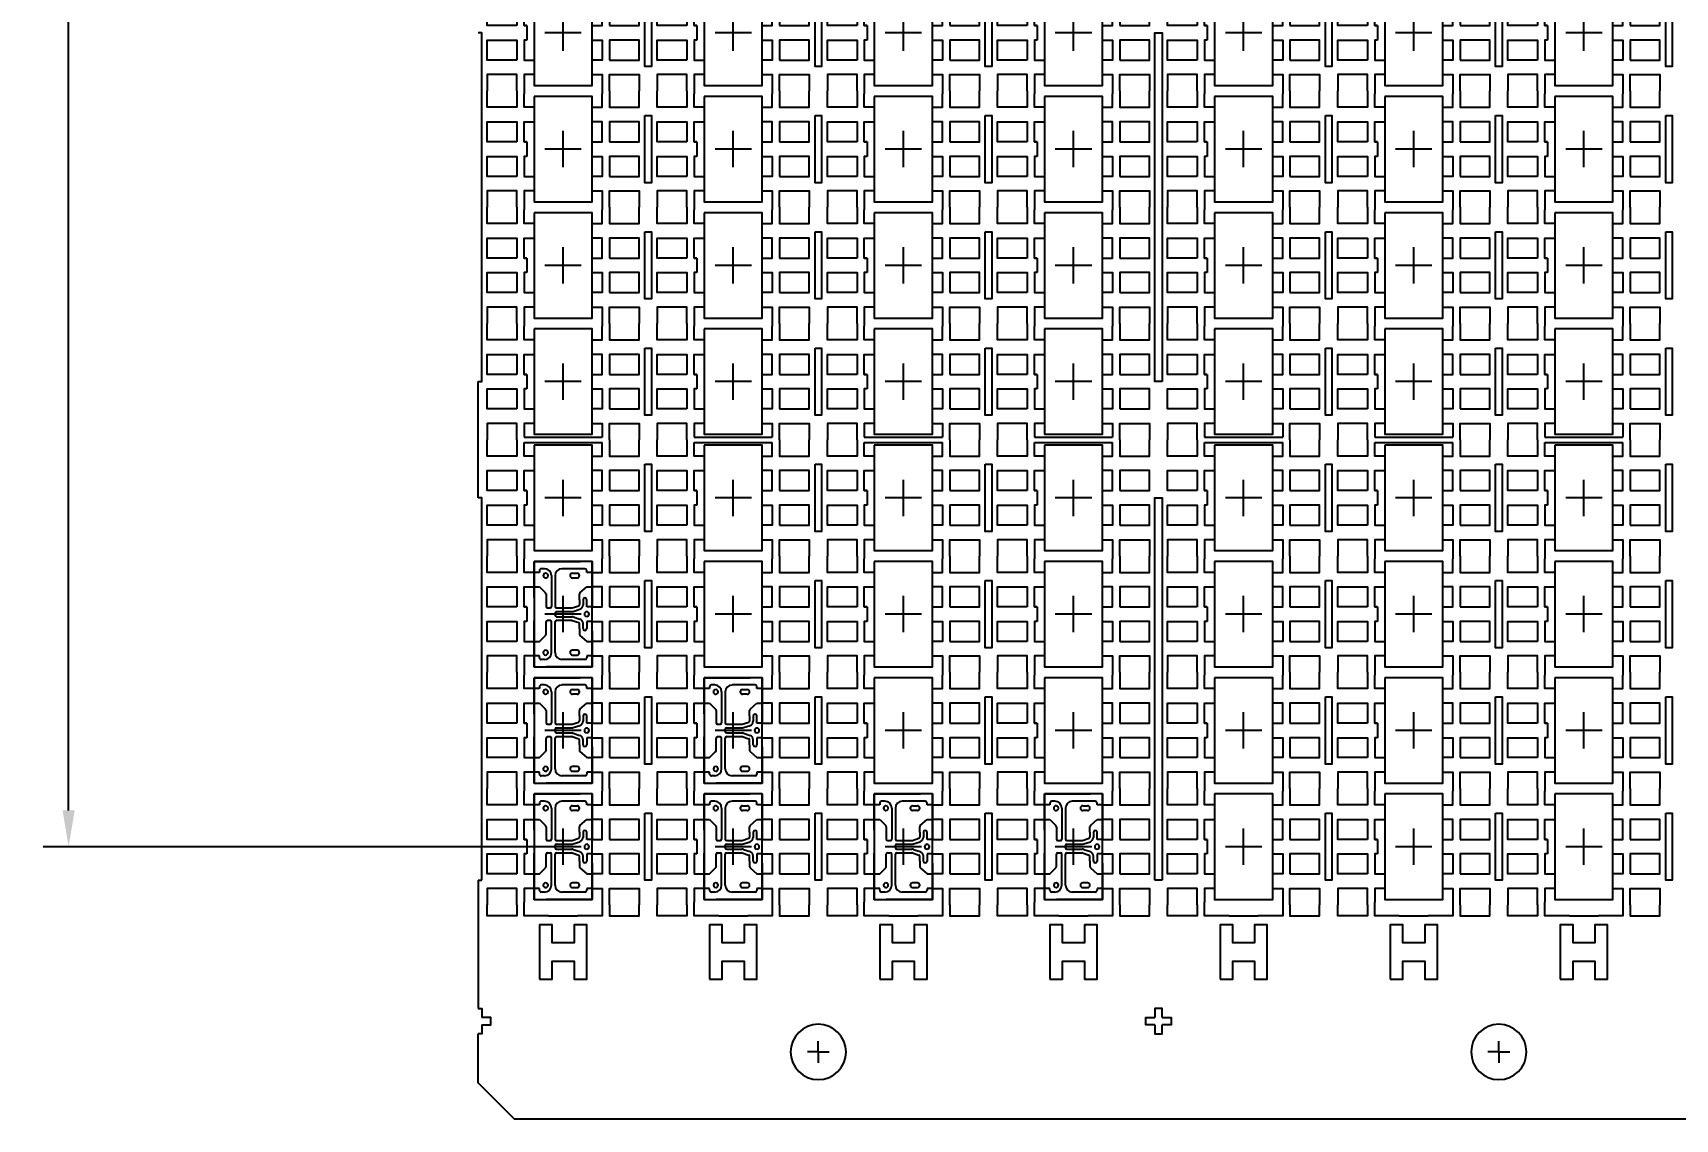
# Model space of a CAD drawing. Extents: x -578 to -250, y -99 to 32.
# Drawn here: x -574.22 to -529.04, y -83.13 to -53.23 of the extents above; entities that cross this region are included whole.
import ezdxf

# ---------------------------------------------------------------- set-up
doc = ezdxf.new("R2010")
doc.units = 0
doc.header["$LTSCALE"] = 5.080001
doc.header["$MEASUREMENT"] = 0
doc.linetypes.add('CENTER2', pattern=[1.125, 0.75, -0.125, 0.125, -0.125])
doc.linetypes.add('HIDDEN', pattern=[0.375, 0.25, -0.125])
doc.layers.get('0').update_dxf_attribs({"color": 20, "linetype": 'CONTINUOUS'})
doc.layers.get('Defpoints').update_dxf_attribs({"linetype": 'CONTINUOUS'})
for name, color, linetype in [('SH-01_CENTER', 2, 'CENTER2'), ('SH-01_DIM', 4, 'CONTINUOUS'), ('SH-01_NOTES', 3, 'CONTINUOUS'), ('SH-01_OBJECT', 7, 'CONTINUOUS'), ('SH-01_PKG', 5, 'HIDDEN')]:
    doc.layers.add(name, color=color, linetype=linetype)
doc.styles.get("Standard").update_dxf_attribs({"font": 'simplex.shx', "width": 0.82})
doc.dimstyles.new('STANDARD$0', dxfattribs={"dimtxt": 2, "dimasz": 0.5, "dimexe": 0.18, "dimexo": 0.0625, "dimgap": 0.5, "dimtad": 0, "dimtih": 1, "dimtoh": 1, "dimlfac": 16, "dimzin": 0, "dimdsep": 46, "dimtxsty": 'STANDARD', "dimcen": 0.1, "dimadec": 0, "dimazin": 0, "dimtfac": 1, "dimtofl": 0, "dimtmove": 0, "dimatfit": 3, "dimfxl": 1, "dimtolj": 1, "dimtzin": 0, "dimarcsym": 0})

# ---------------------------------------------------------------- blocks, each defined once
blk = doc.blocks.new('*D7')
at = {"layer": 'Defpoints', "color": 0, "transparency": 16777216}
for p in [(28.667, 171.348), (15.065, 91.348), (28.667, 91.348)]:
    blk.add_point(p, dxfattribs=at)
at = {"layer": 'SH-01_DIM', "color": 0, "linetype": 'ByBlock', "lineweight": -2, "transparency": 16777216}
for p, q in [((28.167, 171.348), (14.365, 171.348)), ((15.065, 170.348), (15.065, 135.128)), ((15.065, 92.348), (15.065, 128.037)), ((28.167, 91.348), (14.365, 91.348))]:
    blk.add_line(p, q, dxfattribs=at)
at = {"layer": 'SH-01_DIM', "color": 0, "transparency": 16777216}
for points in [[(14.898, 170.348), (15.232, 170.348), (15.065, 171.348)], [(14.898, 92.348), (15.232, 92.348), (15.065, 91.348)]]:
    blk.add_solid(points, dxfattribs=at)
at = {"layer": 'SH-01_DIM', "color": 0, "transparency": 16777216, "insert": (15.065, 131.582), "char_height": 1.5, "attachment_point": 5, "rotation": 90}
blk.add_mtext('\\A1;80.000', dxfattribs=at)
blk = doc.blocks.new('*U8')
at = {"layer": 'SH-01_CENTER', "linetype": 'Continuous'}
for p, q in [((0, -0.5), (0, 0.5)), ((-0.5, 0), (0.5, 0))]:
    blk.add_line(p, q, dxfattribs=at)
at = {"layer": 'SH-01_OBJECT', "linetype": 'Continuous'}
for p, q in [((1.075, 0.2), (1, 0.2)), ((1, 0.2), (1, -0.2))]:
    blk.add_line(p, q, dxfattribs=at)
at = {"layer": 'SH-01_OBJECT'}
for points in [[(-1.275, 1.6), (-1.275, 1.15), (-2.09, 1.15), (-2.09, 1.6)], [(-0.8, 1.15), (-1.075, 1.15), (-1.075, 1.525)], [(0.8, 1.15), (1.075, 1.15), (1.075, 1.525)], [(1.275, 1.6), (1.275, 1.15), (2.09, 1.15), (2.09, 1.6)], [(-0.8, 0.2), (-1.075, 0.2), (-1.075, 0.75), (-0.8, 0.75)], [(1, 0.2), (1.075, 0.2), (1.075, 0.75), (0.8, 0.75)], [(-0.8, -0.2), (-1.075, -0.2), (-1.075, -0.75), (-0.8, -0.75)], [(1, -0.2), (1.075, -0.2), (1.075, -0.75), (0.8, -0.75)], [(-1.275, -1.6), (-1.275, -1.15), (-2.09, -1.15), (-2.09, -1.6)], [(-0.8, -1.15), (-1.075, -1.15), (-1.075, -1.525)], [(0.8, -1.15), (1.075, -1.15), (1.075, -1.525)], [(1.275, -1.6), (1.275, -1.15), (2.09, -1.15), (2.09, -1.6)]]:
    blk.add_lwpolyline(points, dxfattribs=at)
at = {"layer": 'SH-01_OBJECT', "linetype": 'Continuous'}
for points in [[(-1.275, 0.2), (-2.09, 0.2), (-2.09, 0.75), (-1.275, 0.75)], [(1.275, 0.2), (2.09, 0.2), (2.09, 0.75), (1.275, 0.75)], [(-1.275, -0.75), (-2.09, -0.75), (-2.09, -0.2), (-1.275, -0.2)], [(1.275, -0.75), (2.09, -0.75), (2.09, -0.2), (1.275, -0.2)]]:
    blk.add_lwpolyline(points, close=True, dxfattribs=at)
at = {"layer": 'SH-01_PKG'}
blk.add_lwpolyline([(0.8, 1.45), (0.8, -1.45), (-0.8, -1.45), (-0.8, 1.45), (0.8, 1.45)], dxfattribs=at)
at = {"layer": 'SH-01_PKG', "linetype": 'ByBlock'}
blk.add_lwpolyline([(0.8, 1.45), (0.8, -1.45), (-0.8, -1.45), (-0.8, 1.45), (0.8, 1.45)], dxfattribs=at)
blk = doc.blocks.new('*U9')
at = {"layer": 'SH-01_OBJECT', "color": 0, "linetype": 'ByBlock', "lineweight": -2, "transparency": 16777216}
for p in [(266.76, 22.4), (271.44, 22.4), (276.12, 22.4), (280.8, 22.4), (285.48, 22.4), (290.16, 22.4), (294.84, 22.4), (266.76, 19.2), (271.44, 19.2), (276.12, 19.2), (280.8, 19.2), (285.48, 19.2), (290.16, 19.2), (294.84, 19.2), (266.76, 16), (271.44, 16), (276.12, 16), (280.8, 16), (285.48, 16), (290.16, 16), (294.84, 16), (266.76, 12.8), (271.44, 12.8), (276.12, 12.8), (280.8, 12.8), (285.48, 12.8), (290.16, 12.8), (294.84, 12.8), (266.76, 9.6), (271.44, 9.6), (276.12, 9.6), (280.8, 9.6), (285.48, 9.6), (290.16, 9.6), (294.84, 9.6), (266.76, 6.4), (271.44, 6.4), (276.12, 6.4), (280.8, 6.4), (285.48, 6.4), (290.16, 6.4), (294.84, 6.4), (266.76, 3.2), (271.44, 3.2), (276.12, 3.2), (280.8, 3.2), (285.48, 3.2), (290.16, 3.2), (294.84, 3.2), (266.76, 0), (271.44, 0), (276.12, 0), (280.8, 0), (285.48, 0), (290.16, 0), (294.84, 0)]:
    blk.add_blockref('*U8', p, dxfattribs=at)
blk = doc.blocks.new('*U10')
at = {"layer": 'SH-01_OBJECT', "linetype": 'Continuous'}
for points in [[(-0.1, -44.7), (-0.35, -44.7), (-0.35, -44.9), (-0.1, -44.9)], [(-0.1, -44.7), (-0.1, -44.45), (0.1, -44.45), (0.1, -44.7)], [(0.1, -44.9), (0.35, -44.9), (0.35, -44.7), (0.1, -44.7)], [(0.1, -44.9), (0.1, -45.15), (-0.1, -45.15), (-0.1, -44.9)]]:
    blk.add_lwpolyline(points, dxfattribs=at)
blk = doc.blocks.new('*U11')
at = {"layer": 'SH-01_OBJECT', "color": 0, "linetype": 'ByBlock', "lineweight": -2, "transparency": 16777216}
blk.add_blockref('*U10', (262.08, 0), dxfattribs=at)
blk = doc.blocks.new('*U25')
at = {"layer": 'SH-01_CENTER'}
for q in [(-1.1075, 45.65), (-0.8075, 45.95), (-0.8075, 45.35), (-0.5075, 45.65)]:
    blk.add_line((-0.8075, 45.65), q, dxfattribs=at)
at = {"layer": 'SH-01_OBJECT', "linetype": 'Continuous'}
blk.add_circle((-0.8075, 45.65), 0.762, dxfattribs=at)
blk = doc.blocks.new('*U26')
at = {"color": 0, "linetype": 'ByBlock', "lineweight": -2, "transparency": 16777216}
for p in [(0, 0), (18.72, 0)]:
    blk.add_blockref('*U25', p, dxfattribs=at)
blk = doc.blocks.new('*U33')
at = {"layer": 'SH-01_OBJECT', "linetype": 'Continuous'}
for points in [[(-4.77, 5.725), (-4.59, 5.725), (-4.59, 3.875), (-4.77, 3.875)], [(-0.09, 5.725), (0.09, 5.725), (0.09, 3.875), (-0.09, 3.875)], [(4.59, 5.725), (4.77, 5.725), (4.77, 3.875), (4.59, 3.875)], [(-4.77, 2.525), (-4.59, 2.525), (-4.59, 0.675), (-4.77, 0.675)], [(-0.09, 2.525), (0.09, 2.525), (0.09, 0.675), (-0.09, 0.675)], [(4.59, 2.525), (4.77, 2.525), (4.77, 0.675), (4.59, 0.675)], [(-4.77, -0.675), (-4.59, -0.675), (-4.59, -2.525), (-4.77, -2.525)], [(-0.09, -0.675), (0.09, -0.675), (0.09, -2.525), (-0.09, -2.525)], [(4.59, -0.675), (4.77, -0.675), (4.77, -2.525), (4.59, -2.525)], [(-4.77, -3.875), (-4.59, -3.875), (-4.59, -5.725), (-4.77, -5.725)], [(-0.09, -3.875), (0.09, -3.875), (0.09, -5.725), (-0.09, -5.725)], [(4.59, -3.875), (4.77, -3.875), (4.77, -5.725), (4.59, -5.725)], [(-4.77, -7.075), (-4.59, -7.075), (-4.59, -8.925), (-4.77, -8.925)], [(-0.09, -7.075), (0.09, -7.075), (0.09, -8.925), (-0.09, -8.925)], [(4.59, -7.075), (4.77, -7.075), (4.77, -8.925), (4.59, -8.925)], [(-4.77, -10.275), (-4.59, -10.275), (-4.59, -12.125), (-4.77, -12.125)], [(-0.09, -10.275), (0.09, -10.275), (0.09, -12.125), (-0.09, -12.125)], [(4.59, -10.275), (4.77, -10.275), (4.77, -12.125), (4.59, -12.125)], [(-4.77, -13.475), (-4.59, -13.475), (-4.59, -15.325), (-4.77, -15.325)], [(-0.09, -13.475), (0.09, -13.475), (0.09, -15.325), (-0.09, -15.325)], [(4.59, -13.475), (4.77, -13.475), (4.77, -15.325), (4.59, -15.325)], [(-4.77, -16.675), (-4.59, -16.675), (-4.59, -18.525), (-4.77, -18.525)], [(-0.09, -16.675), (0.09, -16.675), (0.09, -18.525), (-0.09, -18.525)], [(4.59, -16.675), (4.77, -16.675), (4.77, -18.525), (4.59, -18.525)]]:
    blk.add_lwpolyline(points, close=True, dxfattribs=at)
blk = doc.blocks.new('*U34')
at = {"layer": 'SH-01_OBJECT', "color": 0, "linetype": 'ByBlock', "lineweight": -2, "transparency": 16777216}
for p in [(0, 0), (18.72, 0)]:
    blk.add_blockref('*U33', p, dxfattribs=at)
blk = doc.blocks.new('*U37')
at = {"layer": 'SH-01_OBJECT', "linetype": 'Continuous'}
for p, q in [((-1.075, 0.075), (1.075, 0.075)), ((-1.075, -0.075), (1.075, -0.075))]:
    blk.add_line(p, q, dxfattribs=at)
blk = doc.blocks.new('*U38')
at = {"layer": 'SH-01_OBJECT', "color": 0, "linetype": 'ByBlock', "lineweight": -2, "transparency": 16777216}
for p in [(0, 0), (4.68, 0), (9.36, 0), (14.04, 0), (18.72, 0), (23.4, 0), (28.08, 0)]:
    blk.add_blockref('*U37', p, dxfattribs=at)
blk = doc.blocks.new('*U35')
at = {"layer": 'SH-01_OBJECT', "linetype": 'Continuous'}
for p, q in [((-1.075, 3.275), (-1.075, 3.125)), ((1.075, 3.275), (1.075, 3.125)), ((-1.075, 0.075), (-1.075, -0.075)), ((1.075, 0.075), (1.075, -0.075)), ((-1.075, -3.125), (-1.075, -3.275)), ((1.075, -3.125), (1.075, -3.275)), ((-1.075, -9.525), (-1.075, -9.675)), ((1.075, -9.525), (1.075, -9.675)), ((-1.075, -12.725), (-1.075, -12.875)), ((1.075, -12.725), (1.075, -12.875)), ((-1.075, -15.925), (-1.075, -16.075)), ((1.075, -15.925), (1.075, -16.075))]:
    blk.add_line(p, q, dxfattribs=at)
blk = doc.blocks.new('*U36')
at = {"layer": 'SH-01_OBJECT', "color": 0, "linetype": 'ByBlock', "lineweight": -2, "transparency": 16777216}
for p in [(0, 0), (4.68, 0), (9.36, 0), (14.04, 0), (18.72, 0), (23.4, 0), (28.08, 0)]:
    blk.add_blockref('*U35', p, dxfattribs=at)
blk = doc.blocks.new('*U55')
at = {"layer": 'SH-01_OBJECT'}
blk.add_lwpolyline([(0.1, -27.2), (-0.1, -27.2), (-0.1, -17.6), (0.1, -17.6)], close=True, dxfattribs=at)
for points in [[(-0.1, -40.925), (-0.1, -30.4), (0.1, -30.4), (0.1, -40.925)], [(0.1, -40.925), (-0.1, -40.925)]]:
    blk.add_lwpolyline(points, dxfattribs=at)
blk = doc.blocks.new('*U56')
at = {"color": 0, "linetype": 'ByBlock', "lineweight": -2, "transparency": 16777216}
blk.add_blockref('*U55', (0, 0), dxfattribs=at)
blk = doc.blocks.new('*U59')
at = {"layer": 'SH-01_OBJECT', "linetype": 'Continuous'}
blk.add_line((-0.4, 0), (0.4, 0), dxfattribs=at)
blk = doc.blocks.new('*U60')
at = {"layer": 'SH-01_NOTES', "color": 0, "linetype": 'ByBlock', "lineweight": -2, "transparency": 16777216}
for p in [(0, 0), (4.68, 0), (9.36, 0), (14.04, 0), (18.72, 0), (23.4, 0), (28.08, 0)]:
    blk.add_blockref('*U59', p, dxfattribs=at)
blk = doc.blocks.new('*U61')
at = {"layer": 'SH-01_OBJECT'}
blk.add_lwpolyline([(-0.65, -0.75), (-0.3, -0.75), (-0.3, -0.25), (0.3, -0.25), (0.3, -0.75), (0.65, -0.75), (0.65, 0.75), (0.3, 0.75), (0.3, 0.25), (-0.3, 0.25), (-0.3, 0.75), (-0.65, 0.75)], close=True, dxfattribs=at)
blk = doc.blocks.new('*U62')
at = {"color": 0, "linetype": 'ByBlock', "lineweight": -2, "transparency": 16777216}
for p in [(0, 0), (4.68, 0), (9.36, 0), (14.04, 0), (18.72, 0), (23.4, 0), (28.08, 0)]:
    blk.add_blockref('*U61', p, dxfattribs=at)

msp = doc.modelspace()

# ---------------------------------------------------------------- linework, layer by layer
at = {"layer": 'SH-01_OBJECT'}
for p, q in [((-560.2813, -68.0832), (-560.4313, -68.0832)), ((-560.2813, -68.0332), (-560.2813, -68.0832)), ((-560.1412, -67.9832), (-560.2313, -67.9832)), ((-559.9513, -68.173), (-559.9513, -69.0232)), ((-559.8513, -68.1733), (-559.8513, -69.0232)), ((-559.0313, -67.9832), (-559.6646, -67.9832)), ((-559.3757, -68.1083), (-559.2457, -68.1084)), ((-558.9813, -68.0832), (-558.9813, -68.0332)), ((-558.8313, -68.0832), (-558.9813, -68.0832)), ((-560.4313, -68.4832), (-560.2813, -68.4832)), ((-560.2813, -68.4832), (-560.116, -68.6485)), ((-559.2458, -68.2384), (-559.3758, -68.2383)), ((-559.1667, -68.6485), (-558.9813, -68.4832)), ((-558.9813, -68.4832), (-558.8313, -68.4832)), ((-560.1013, -68.6839), (-560.1013, -69.0232)), ((-560.0613, -69.0632), (-559.9913, -69.0632)), ((-559.8113, -69.0632), (-559.3941, -69.0632)), ((-559.3816, -69.0612), (-559.202, -69.0024)), ((-559.3505, -69.1563), (-559.1677, -69.0964)), ((-559.1813, -68.8364), (-559.1813, -68.9739)), ((-559.0813, -68.8364), (-559.0813, -68.9827)), ((-558.9813, -69.0332), (-558.9813, -68.8364)), ((-558.8313, -69.0332), (-558.9813, -69.0332)), ((-560.1013, -69.7825), (-560.1013, -69.4431)), ((-560.0613, -69.4031), (-559.9913, -69.4031)), ((-559.9513, -70.2933), (-559.9513, -69.4431)), ((-559.8513, -69.2631), (-559.8513, -69.2031)), ((-559.8513, -69.2032), (-559.8513, -69.2632)), ((-559.8513, -70.2931), (-559.8513, -69.4431)), ((-559.8113, -69.1632), (-559.3941, -69.1632)), ((-559.8113, -69.3031), (-559.3941, -69.3031)), ((-559.8113, -69.4031), (-559.3941, -69.4031)), ((-559.3816, -69.4051), (-559.202, -69.464)), ((-559.3505, -69.3101), (-559.1677, -69.37)), ((-559.1813, -69.6299), (-559.1813, -69.4925)), ((-559.0813, -69.6299), (-559.0813, -69.4837)), ((-558.8313, -69.4332), (-558.9813, -69.4332)), ((-558.9813, -69.4332), (-558.9813, -69.6299)), ((-560.4313, -69.9832), (-560.2813, -69.9832)), ((-560.2813, -69.9832), (-560.116, -69.8178)), ((-559.1667, -69.8178), (-558.9813, -69.9832)), ((-558.9813, -69.9832), (-558.8313, -69.9832)), ((-560.2813, -70.3832), (-560.4313, -70.3832)), ((-560.2813, -70.4332), (-560.2813, -70.3832)), ((-559.2458, -70.2279), (-559.3758, -70.228)), ((-559.3757, -70.358), (-559.2457, -70.3579)), ((-558.8313, -70.3832), (-558.9813, -70.3832)), ((-558.9813, -70.3832), (-558.9813, -70.4331)), ((-560.1412, -70.4831), (-560.2313, -70.4832)), ((-559.0313, -70.4831), (-559.6646, -70.4831)), ((-560.2813, -71.2832), (-560.4313, -71.2832)), ((-560.2813, -71.2332), (-560.2813, -71.2832)), ((-560.1412, -71.1832), (-560.2313, -71.1832)), ((-559.9513, -71.373), (-559.9513, -72.2232)), ((-559.8513, -71.3733), (-559.8513, -72.2232)), ((-559.0313, -71.1832), (-559.6646, -71.1832)), ((-559.3757, -71.3083), (-559.2457, -71.3084)), ((-558.9813, -71.2832), (-558.9813, -71.2332)), ((-558.8313, -71.2832), (-558.9813, -71.2832)), ((-555.6013, -71.2832), (-555.7513, -71.2832)), ((-555.6013, -71.2332), (-555.6013, -71.2832)), ((-555.4612, -71.1832), (-555.5513, -71.1832)), ((-555.2713, -71.373), (-555.2713, -72.2232)), ((-555.1713, -71.3733), (-555.1713, -72.2232)), ((-554.3513, -71.1832), (-554.9846, -71.1832)), ((-554.6957, -71.3083), (-554.5657, -71.3084)), ((-554.3013, -71.2832), (-554.3013, -71.2332)), ((-554.1513, -71.2832), (-554.3013, -71.2832)), ((-560.4313, -71.6832), (-560.2813, -71.6832)), ((-560.2813, -71.6832), (-560.116, -71.8485)), ((-559.2458, -71.4384), (-559.3758, -71.4383)), ((-559.1667, -71.8485), (-558.9813, -71.6832)), ((-558.9813, -71.6832), (-558.8313, -71.6832)), ((-555.7513, -71.6832), (-555.6013, -71.6832)), ((-555.6013, -71.6832), (-555.436, -71.8485)), ((-554.5658, -71.4384), (-554.6958, -71.4383)), ((-554.4867, -71.8485), (-554.3013, -71.6832)), ((-554.3013, -71.6832), (-554.1513, -71.6832)), ((-560.1013, -71.8839), (-560.1013, -72.2232)), ((-560.0613, -72.2632), (-559.9913, -72.2632)), ((-559.8113, -72.2632), (-559.3941, -72.2632)), ((-559.3816, -72.2612), (-559.202, -72.2024)), ((-559.1813, -72.0364), (-559.1813, -72.1739)), ((-559.0813, -72.0364), (-559.0813, -72.1827)), ((-558.9813, -72.2332), (-558.9813, -72.0364)), ((-558.8313, -72.2332), (-558.9813, -72.2332)), ((-555.4213, -71.8839), (-555.4213, -72.2232)), ((-555.3813, -72.2632), (-555.3113, -72.2632)), ((-555.1313, -72.2632), (-554.7141, -72.2632)), ((-554.7016, -72.2612), (-554.522, -72.2024)), ((-554.5013, -72.0364), (-554.5013, -72.1739)), ((-554.4013, -72.0364), (-554.4013, -72.1827)), ((-554.3013, -72.2332), (-554.3013, -72.0364)), ((-554.1513, -72.2332), (-554.3013, -72.2332)), ((-560.1013, -72.9825), (-560.1013, -72.6431)), ((-560.0613, -72.6031), (-559.9913, -72.6031)), ((-559.9513, -73.4933), (-559.9513, -72.6431)), ((-559.8513, -72.4631), (-559.8513, -72.4031)), ((-559.8513, -72.4032), (-559.8513, -72.4632)), ((-559.8513, -73.4931), (-559.8513, -72.6431)), ((-559.8113, -72.3632), (-559.3941, -72.3632)), ((-559.8113, -72.5031), (-559.3941, -72.5031)), ((-559.8113, -72.6031), (-559.3941, -72.6031)), ((-559.3816, -72.6051), (-559.202, -72.664)), ((-559.3505, -72.3563), (-559.1677, -72.2964)), ((-559.3505, -72.5101), (-559.1677, -72.57)), ((-559.1813, -72.8299), (-559.1813, -72.6925)), ((-559.0813, -72.8299), (-559.0813, -72.6837)), ((-558.8313, -72.6332), (-558.9813, -72.6332)), ((-558.9813, -72.6332), (-558.9813, -72.8299)), ((-555.4213, -72.9825), (-555.4213, -72.6431)), ((-555.3813, -72.6031), (-555.3113, -72.6031)), ((-555.2713, -73.4933), (-555.2713, -72.6431)), ((-555.1713, -72.4631), (-555.1713, -72.4031)), ((-555.1713, -72.4032), (-555.1713, -72.4632)), ((-555.1713, -73.4931), (-555.1713, -72.6431)), ((-555.1313, -72.3632), (-554.7141, -72.3632)), ((-555.1313, -72.5031), (-554.7141, -72.5031)), ((-555.1313, -72.6031), (-554.7141, -72.6031)), ((-554.7016, -72.6051), (-554.522, -72.664)), ((-554.6705, -72.3563), (-554.4877, -72.2964)), ((-554.6705, -72.5101), (-554.4877, -72.57)), ((-554.5013, -72.8299), (-554.5013, -72.6925)), ((-554.4013, -72.8299), (-554.4013, -72.6837)), ((-554.1513, -72.6332), (-554.3013, -72.6332)), ((-554.3013, -72.6332), (-554.3013, -72.8299)), ((-560.4313, -73.1832), (-560.2813, -73.1832)), ((-560.2813, -73.1832), (-560.116, -73.0178)), ((-559.1667, -73.0178), (-558.9813, -73.1832)), ((-558.9813, -73.1832), (-558.8313, -73.1832)), ((-555.7513, -73.1832), (-555.6013, -73.1832)), ((-555.6013, -73.1832), (-555.436, -73.0178)), ((-554.4867, -73.0178), (-554.3013, -73.1832)), ((-554.3013, -73.1832), (-554.1513, -73.1832)), ((-560.2813, -73.5832), (-560.4313, -73.5832)), ((-560.2813, -73.6332), (-560.2813, -73.5832)), ((-559.2458, -73.4279), (-559.3758, -73.428)), ((-559.3757, -73.558), (-559.2457, -73.5579)), ((-558.8313, -73.5832), (-558.9813, -73.5832)), ((-558.9813, -73.5832), (-558.9813, -73.6331)), ((-555.6013, -73.5832), (-555.7513, -73.5832)), ((-555.6013, -73.6332), (-555.6013, -73.5832)), ((-554.5658, -73.4279), (-554.6958, -73.428)), ((-554.6957, -73.558), (-554.5657, -73.5579)), ((-554.1513, -73.5832), (-554.3013, -73.5832)), ((-554.3013, -73.5832), (-554.3013, -73.6331)), ((-560.1412, -73.6831), (-560.2313, -73.6832)), ((-559.0313, -73.6831), (-559.6646, -73.6831)), ((-555.4612, -73.6831), (-555.5513, -73.6832)), ((-554.3513, -73.6831), (-554.9846, -73.6831)), ((-560.2813, -74.4832), (-560.4313, -74.4832)), ((-560.2813, -74.4332), (-560.2813, -74.4832)), ((-560.1412, -74.3832), (-560.2313, -74.3832)), ((-559.0313, -74.3832), (-559.6646, -74.3832)), ((-559.3757, -74.5083), (-559.2457, -74.5084)), ((-558.9813, -74.4832), (-558.9813, -74.4332)), ((-558.8313, -74.4832), (-558.9813, -74.4832)), ((-555.6013, -74.4832), (-555.7513, -74.4832)), ((-555.6013, -74.4332), (-555.6013, -74.4832)), ((-555.4612, -74.3832), (-555.5513, -74.3832)), ((-554.3513, -74.3832), (-554.9846, -74.3832)), ((-554.6957, -74.5083), (-554.5657, -74.5084)), ((-554.3013, -74.4832), (-554.3013, -74.4332)), ((-554.1513, -74.4832), (-554.3013, -74.4832)), ((-550.9213, -74.4832), (-551.0713, -74.4832)), ((-550.9213, -74.4332), (-550.9213, -74.4832)), ((-550.7812, -74.3832), (-550.8713, -74.3832)), ((-549.6713, -74.3832), (-550.3046, -74.3832)), ((-550.0157, -74.5083), (-549.8857, -74.5084)), ((-549.6213, -74.4832), (-549.6213, -74.4332)), ((-549.4713, -74.4832), (-549.6213, -74.4832)), ((-546.2413, -74.4832), (-546.3913, -74.4832)), ((-546.2413, -74.4332), (-546.2413, -74.4832)), ((-546.1012, -74.3832), (-546.1913, -74.3832)), ((-544.9913, -74.3832), (-545.6246, -74.3832)), ((-545.3357, -74.5083), (-545.2057, -74.5084)), ((-544.9413, -74.4832), (-544.9413, -74.4332)), ((-544.7913, -74.4832), (-544.9413, -74.4832)), ((-560.4313, -74.8832), (-560.2813, -74.8832)), ((-560.2813, -74.8832), (-560.116, -75.0485)), ((-559.9513, -74.573), (-559.9513, -75.4232)), ((-559.8513, -74.5733), (-559.8513, -75.4232)), ((-559.2458, -74.6384), (-559.3758, -74.6383)), ((-559.1667, -75.0485), (-558.9813, -74.8832)), ((-558.9813, -74.8832), (-558.8313, -74.8832)), ((-555.7513, -74.8832), (-555.6013, -74.8832)), ((-555.6013, -74.8832), (-555.436, -75.0485)), ((-555.2713, -74.573), (-555.2713, -75.4232)), ((-555.1713, -74.5733), (-555.1713, -75.4232)), ((-554.5658, -74.6384), (-554.6958, -74.6383)), ((-554.4867, -75.0485), (-554.3013, -74.8832)), ((-554.3013, -74.8832), (-554.1513, -74.8832)), ((-551.0713, -74.8832), (-550.9213, -74.8832)), ((-550.9213, -74.8832), (-550.756, -75.0485)), ((-550.5913, -74.573), (-550.5913, -75.4232)), ((-550.4913, -74.5733), (-550.4913, -75.4232)), ((-549.8858, -74.6384), (-550.0158, -74.6383)), ((-549.8067, -75.0485), (-549.6213, -74.8832)), ((-549.6213, -74.8832), (-549.4713, -74.8832)), ((-546.3913, -74.8832), (-546.2413, -74.8832)), ((-546.2413, -74.8832), (-546.076, -75.0485)), ((-545.9113, -74.573), (-545.9113, -75.4232)), ((-545.8113, -74.5733), (-545.8113, -75.4232)), ((-545.2058, -74.6384), (-545.3358, -74.6383)), ((-545.1267, -75.0485), (-544.9413, -74.8832)), ((-544.9413, -74.8832), (-544.7913, -74.8832)), ((-560.1013, -75.0839), (-560.1013, -75.4232)), ((-559.3816, -75.4612), (-559.202, -75.4024)), ((-559.1813, -75.2364), (-559.1813, -75.3739)), ((-559.0813, -75.2364), (-559.0813, -75.3827)), ((-558.9813, -75.4332), (-558.9813, -75.2364)), ((-558.8313, -75.4332), (-558.9813, -75.4332)), ((-555.4213, -75.0839), (-555.4213, -75.4232)), ((-554.7016, -75.4612), (-554.522, -75.4024)), ((-554.5013, -75.2364), (-554.5013, -75.3739)), ((-554.4013, -75.2364), (-554.4013, -75.3827)), ((-554.3013, -75.4332), (-554.3013, -75.2364)), ((-554.1513, -75.4332), (-554.3013, -75.4332)), ((-550.7413, -75.0839), (-550.7413, -75.4232)), ((-550.0216, -75.4612), (-549.842, -75.4024)), ((-549.8213, -75.2364), (-549.8213, -75.3739)), ((-549.7213, -75.2364), (-549.7213, -75.3827)), ((-549.6213, -75.4332), (-549.6213, -75.2364)), ((-549.4713, -75.4332), (-549.6213, -75.4332)), ((-546.0613, -75.0839), (-546.0613, -75.4232)), ((-545.3416, -75.4612), (-545.162, -75.4024)), ((-545.1413, -75.2364), (-545.1413, -75.3739)), ((-545.0413, -75.2364), (-545.0413, -75.3827)), ((-544.9413, -75.4332), (-544.9413, -75.2364)), ((-544.7913, -75.4332), (-544.9413, -75.4332)), ((-560.1013, -76.1825), (-560.1013, -75.8431)), ((-560.0613, -75.4632), (-559.9913, -75.4632)), ((-560.0613, -75.8031), (-559.9913, -75.8031)), ((-559.9513, -76.6933), (-559.9513, -75.8431)), ((-559.8513, -75.6631), (-559.8513, -75.6031)), ((-559.8513, -75.6032), (-559.8513, -75.6632)), ((-559.8513, -76.6931), (-559.8513, -75.8431)), ((-559.8113, -75.4632), (-559.3941, -75.4632)), ((-559.8113, -75.5632), (-559.3941, -75.5632)), ((-559.8113, -75.7031), (-559.3941, -75.7031)), ((-559.8113, -75.8031), (-559.3941, -75.8031)), ((-559.3816, -75.8051), (-559.202, -75.864)), ((-559.3505, -75.5563), (-559.1677, -75.4964)), ((-559.3505, -75.7101), (-559.1677, -75.77)), ((-559.1813, -76.0299), (-559.1813, -75.8925)), ((-559.0813, -76.0299), (-559.0813, -75.8837)), ((-558.8313, -75.8332), (-558.9813, -75.8332)), ((-558.9813, -75.8332), (-558.9813, -76.0299)), ((-555.4213, -76.1825), (-555.4213, -75.8431)), ((-555.3813, -75.4632), (-555.3113, -75.4632)), ((-555.3813, -75.8031), (-555.3113, -75.8031)), ((-555.2713, -76.6933), (-555.2713, -75.8431)), ((-555.1713, -75.6631), (-555.1713, -75.6031)), ((-555.1713, -75.6032), (-555.1713, -75.6632)), ((-555.1713, -76.6931), (-555.1713, -75.8431)), ((-555.1313, -75.4632), (-554.7141, -75.4632)), ((-555.1313, -75.5632), (-554.7141, -75.5632)), ((-555.1313, -75.7031), (-554.7141, -75.7031)), ((-555.1313, -75.8031), (-554.7141, -75.8031)), ((-554.7016, -75.8051), (-554.522, -75.864)), ((-554.6705, -75.5563), (-554.4877, -75.4964)), ((-554.6705, -75.7101), (-554.4877, -75.77)), ((-554.5013, -76.0299), (-554.5013, -75.8925)), ((-554.4013, -76.0299), (-554.4013, -75.8837)), ((-554.1513, -75.8332), (-554.3013, -75.8332)), ((-554.3013, -75.8332), (-554.3013, -76.0299)), ((-550.7413, -76.1825), (-550.7413, -75.8431)), ((-550.7013, -75.4632), (-550.6313, -75.4632)), ((-550.7013, -75.8031), (-550.6313, -75.8031)), ((-550.5913, -76.6933), (-550.5913, -75.8431)), ((-550.4913, -75.6631), (-550.4913, -75.6031)), ((-550.4913, -75.6032), (-550.4913, -75.6632)), ((-550.4913, -76.6931), (-550.4913, -75.8431)), ((-550.4513, -75.4632), (-550.0341, -75.4632)), ((-550.4513, -75.5632), (-550.0341, -75.5632)), ((-550.4513, -75.7031), (-550.0341, -75.7031)), ((-550.4513, -75.8031), (-550.0341, -75.8031)), ((-550.0216, -75.8051), (-549.842, -75.864)), ((-549.9905, -75.5563), (-549.8077, -75.4964)), ((-549.9905, -75.7101), (-549.8077, -75.77)), ((-549.8213, -76.0299), (-549.8213, -75.8925)), ((-549.7213, -76.0299), (-549.7213, -75.8837)), ((-549.4713, -75.8332), (-549.6213, -75.8332)), ((-549.6213, -75.8332), (-549.6213, -76.0299)), ((-546.0613, -76.1825), (-546.0613, -75.8431)), ((-546.0213, -75.4632), (-545.9513, -75.4632)), ((-546.0213, -75.8031), (-545.9513, -75.8031)), ((-545.9113, -76.6933), (-545.9113, -75.8431)), ((-545.8113, -75.6631), (-545.8113, -75.6031)), ((-545.8113, -75.6032), (-545.8113, -75.6632)), ((-545.8113, -76.6931), (-545.8113, -75.8431)), ((-545.7713, -75.4632), (-545.3541, -75.4632)), ((-545.7713, -75.5632), (-545.3541, -75.5632)), ((-545.7713, -75.7031), (-545.3541, -75.7031)), ((-545.7713, -75.8031), (-545.3541, -75.8031)), ((-545.3416, -75.8051), (-545.162, -75.864)), ((-545.3105, -75.5563), (-545.1277, -75.4964)), ((-545.3105, -75.7101), (-545.1277, -75.77)), ((-545.1413, -76.0299), (-545.1413, -75.8925)), ((-545.0413, -76.0299), (-545.0413, -75.8837)), ((-544.7913, -75.8332), (-544.9413, -75.8332)), ((-544.9413, -75.8332), (-544.9413, -76.0299)), ((-560.2813, -76.3832), (-560.116, -76.2178)), ((-559.1667, -76.2178), (-558.9813, -76.3832)), ((-555.6013, -76.3832), (-555.436, -76.2178)), ((-554.4867, -76.2178), (-554.3013, -76.3832)), ((-550.9213, -76.3832), (-550.756, -76.2178)), ((-549.8067, -76.2178), (-549.6213, -76.3832)), ((-546.2413, -76.3832), (-546.076, -76.2178)), ((-545.1267, -76.2178), (-544.9413, -76.3832)), ((-560.4313, -76.3832), (-560.2813, -76.3832)), ((-560.2813, -76.7832), (-560.4313, -76.7832)), ((-560.2813, -76.8332), (-560.2813, -76.7832)), ((-559.2458, -76.6279), (-559.3758, -76.628)), ((-559.3757, -76.758), (-559.2457, -76.7579)), ((-558.9813, -76.3832), (-558.8313, -76.3832)), ((-558.8313, -76.7832), (-558.9813, -76.7832)), ((-558.9813, -76.7832), (-558.9813, -76.8331)), ((-555.7513, -76.3832), (-555.6013, -76.3832)), ((-555.6013, -76.7832), (-555.7513, -76.7832)), ((-555.6013, -76.8332), (-555.6013, -76.7832)), ((-554.5658, -76.6279), (-554.6958, -76.628)), ((-554.6957, -76.758), (-554.5657, -76.7579)), ((-554.3013, -76.3832), (-554.1513, -76.3832)), ((-554.1513, -76.7832), (-554.3013, -76.7832)), ((-554.3013, -76.7832), (-554.3013, -76.8331)), ((-551.0713, -76.3832), (-550.9213, -76.3832)), ((-550.9213, -76.7832), (-551.0713, -76.7832)), ((-550.9213, -76.8332), (-550.9213, -76.7832)), ((-549.8858, -76.6279), (-550.0158, -76.628)), ((-550.0157, -76.758), (-549.8857, -76.7579)), ((-549.6213, -76.3832), (-549.4713, -76.3832)), ((-549.4713, -76.7832), (-549.6213, -76.7832)), ((-549.6213, -76.7832), (-549.6213, -76.8331)), ((-546.3913, -76.3832), (-546.2413, -76.3832)), ((-546.2413, -76.7832), (-546.3913, -76.7832)), ((-546.2413, -76.8332), (-546.2413, -76.7832)), ((-545.2058, -76.6279), (-545.3358, -76.628)), ((-545.3357, -76.758), (-545.2057, -76.7579)), ((-544.9413, -76.3832), (-544.7913, -76.3832)), ((-544.7913, -76.7832), (-544.9413, -76.7832)), ((-544.9413, -76.7832), (-544.9413, -76.8331)), ((-560.1412, -76.8831), (-560.2313, -76.8832)), ((-559.0313, -76.8831), (-559.6646, -76.8831)), ((-555.4612, -76.8831), (-555.5513, -76.8832)), ((-554.3513, -76.8831), (-554.9846, -76.8831)), ((-550.7812, -76.8831), (-550.8713, -76.8832)), ((-549.6713, -76.8831), (-550.3046, -76.8831)), ((-546.1012, -76.8831), (-546.1913, -76.8832)), ((-544.9913, -76.8831), (-545.6246, -76.8831))]:
    msp.add_line(p, q, dxfattribs=at)
at = {"layer": 'SH-01_OBJECT', "linetype": 'Continuous'}
for p, q in [((-559.1813, -68.8364), (-559.1813, -68.6839)), ((-559.1813, -69.6299), (-559.1813, -69.7825)), ((-559.1813, -72.0364), (-559.1813, -71.8839)), ((-554.5013, -72.0364), (-554.5013, -71.8839)), ((-559.1813, -72.8299), (-559.1813, -72.9825)), ((-554.5013, -72.8299), (-554.5013, -72.9825)), ((-559.1813, -75.2364), (-559.1813, -75.0839)), ((-554.5013, -75.2364), (-554.5013, -75.0839)), ((-549.8213, -75.2364), (-549.8213, -75.0839)), ((-545.1413, -75.2364), (-545.1413, -75.0839)), ((-559.1813, -76.0299), (-559.1813, -76.1825)), ((-554.5013, -76.0299), (-554.5013, -76.1825)), ((-549.8213, -76.0299), (-549.8213, -76.1825)), ((-545.1413, -76.0299), (-545.1413, -76.1825))]:
    msp.add_line(p, q, dxfattribs=at)
at = {"layer": 'SH-01_OBJECT'}
for points in [[(-561.9713, -62.8332), (-561.8713, -62.8332), (-561.8713, -53.2332), (-561.9713, -53.2332)], [(-561.9713, -66.0332), (-561.9713, -62.8332)], [(-561.8713, -76.5582), (-561.8713, -66.0332), (-561.9713, -66.0332)], [(-561.9713, -76.5582), (-561.9713, -80.0832)], [(-561.9713, -76.5582), (-561.8713, -76.5582)], [(-560.9063, -77.2332), (-560.9063, -77.5332), (-561.7213, -77.5332), (-561.7213, -77.2332)], [(-560.0313, -77.5332), (-560.7063, -77.5332), (-560.7063, -77.1582)], [(-558.5563, -77.1582), (-558.5563, -77.5332), (-559.2313, -77.5332)], [(-558.3563, -77.2332), (-558.3563, -77.5332), (-557.5413, -77.5332), (-557.5413, -77.2332)], [(-556.2263, -77.2332), (-556.2263, -77.5332), (-557.0413, -77.5332), (-557.0413, -77.2332)], [(-555.3513, -77.5332), (-556.0263, -77.5332), (-556.0263, -77.1582)], [(-553.8763, -77.1582), (-553.8763, -77.5332), (-554.5513, -77.5332)], [(-553.6763, -77.2332), (-553.6763, -77.5332), (-552.8613, -77.5332), (-552.8613, -77.2332)], [(-551.5463, -77.2332), (-551.5463, -77.5332), (-552.3613, -77.5332), (-552.3613, -77.2332)], [(-550.6713, -77.5332), (-551.3463, -77.5332), (-551.3463, -77.1582)], [(-549.1963, -77.1582), (-549.1963, -77.5332), (-549.8713, -77.5332)], [(-548.9963, -77.2332), (-548.9963, -77.5332), (-548.1813, -77.5332), (-548.1813, -77.2332)], [(-546.8663, -77.2332), (-546.8663, -77.5332), (-547.6813, -77.5332), (-547.6813, -77.2332)], [(-545.9913, -77.5332), (-546.6663, -77.5332), (-546.6663, -77.1582)], [(-544.5163, -77.1582), (-544.5163, -77.5332), (-545.1913, -77.5332)], [(-544.3163, -77.2332), (-544.3163, -77.5332), (-543.5013, -77.5332), (-543.5013, -77.2332)], [(-542.1863, -77.2332), (-542.1863, -77.5332), (-543.0013, -77.5332), (-543.0013, -77.2332)], [(-541.3113, -77.5332), (-541.9863, -77.5332), (-541.9863, -77.1582)], [(-539.8363, -77.1582), (-539.8363, -77.5332), (-540.5113, -77.5332)], [(-539.6363, -77.2332), (-539.6363, -77.5332), (-538.8213, -77.5332), (-538.8213, -77.2332)], [(-537.5063, -77.2332), (-537.5063, -77.5332), (-538.3213, -77.5332), (-538.3213, -77.2332)], [(-536.6313, -77.5332), (-537.3063, -77.5332), (-537.3063, -77.1582)], [(-535.1563, -77.1582), (-535.1563, -77.5332), (-535.8313, -77.5332)], [(-534.9563, -77.2332), (-534.9563, -77.5332), (-534.1413, -77.5332), (-534.1413, -77.2332)], [(-532.8263, -77.2332), (-532.8263, -77.5332), (-533.6413, -77.5332), (-533.6413, -77.2332)], [(-531.9513, -77.5332), (-532.6263, -77.5332), (-532.6263, -77.1582)], [(-530.4763, -77.1582), (-530.4763, -77.5332), (-531.1513, -77.5332)], [(-530.2763, -77.2332), (-530.2763, -77.5332), (-529.4613, -77.5332), (-529.4613, -77.2332)], [(-262.4513, -80.7832), (-262.4513, -82.1332), (-263.4513, -83.1332), (-560.9713, -83.1332), (-561.9713, -82.1332), (-561.9713, -80.7832)]]:
    msp.add_lwpolyline(points, dxfattribs=at)
at = {"layer": 'SH-01_OBJECT', "linetype": 'Continuous'}
for points in [[(-561.9713, -80.0832), (-561.8713, -80.0832), (-561.8713, -80.3332)], [(-561.8713, -80.5332), (-561.6213, -80.5332), (-561.6213, -80.3332), (-561.8713, -80.3332)], [(-561.8713, -80.5332), (-561.8713, -80.7832), (-561.9713, -80.7832)]]:
    msp.add_lwpolyline(points, dxfattribs=at)
at = {"layer": 'SH-01_OBJECT'}
for centre, radius, start, end in [((-560.2313, -68.0332), 0.05, 89.98892, 180), ((-560.1113, -68.1731), 0.065, 89.97475, 269.97475), ((-560.1413, -68.1732), 0.19, 0.03086, 89.97475), ((-560.1113, -68.1731), 0.065, 269.97475, 89.97475), ((-559.6614, -68.1732), 0.19, 90.96709, 180.03086), ((-559.3757, -68.1733), 0.065, 89.96659, 269.96659), ((-559.2457, -68.1734), 0.065, 269.96659, 89.96659), ((-559.0313, -68.0332), 0.05, 360, 90), ((-560.1513, -68.6839), 0.05, 360, 45), ((-559.1313, -68.6839), 0.05, 135, 180), ((-560.0613, -69.0232), 0.04, 180, 270), ((-559.9913, -69.0232), 0.04, 270, 360), ((-559.8113, -69.0232), 0.04, 180, 270), ((-559.3941, -69.0232), 0.04, 270, 288.14692), ((-559.2113, -68.9739), 0.03, 288.14692, 360), ((-559.2142, -68.9719), 0.1328, 290.45934, 359.60483), ((-559.0313, -68.8364), 0.05, 360, 180), ((-560.0613, -69.4431), 0.04, 90, 180), ((-559.9913, -69.4431), 0.04, 360, 90), ((-559.8113, -69.2032), 0.04, 90, 180), ((-559.8113, -69.2631), 0.04, 180, 270), ((-559.8113, -69.4431), 0.04, 90, 180), ((-559.3941, -69.0232), 0.14, 270, 288.14692), ((-559.3941, -69.4431), 0.14, 71.85308, 90), ((-559.3941, -69.4431), 0.04, 71.85308, 90), ((-559.2113, -69.4925), 0.03, 360, 71.85308), ((-559.2142, -69.4944), 0.1328, 0.39517, 69.54066), ((-558.9813, -69.2331), 0.065, 90, 270), ((-558.9813, -69.2332), 0.065, 90, 270), ((-558.9813, -69.2331), 0.065, 270, 90), ((-558.9813, -69.2332), 0.065, 270, 90), ((-560.1513, -69.7825), 0.05, 315, 360), ((-559.1313, -69.7825), 0.05, 180, 225), ((-559.0313, -69.6299), 0.05, 180, 360), ((-560.2313, -70.4332), 0.05, 180, 270.01108), ((-560.1113, -70.2932), 0.065, 90.02525, 270.02525), ((-560.1413, -70.2932), 0.19, 270.02525, 359.96914), ((-560.1113, -70.2932), 0.065, 270.02525, 90.02525), ((-559.6614, -70.2932), 0.19, 179.96914, 269.03291), ((-559.3757, -70.293), 0.065, 90.03341, 270.03341), ((-559.2457, -70.2929), 0.065, 270.03341, 90.03341), ((-559.0313, -70.4331), 0.05, 270, 360), ((-560.2313, -71.2332), 0.05, 89.98892, 180), ((-560.1113, -71.3731), 0.065, 89.97475, 269.97475), ((-560.1413, -71.3732), 0.19, 0.03086, 89.97475), ((-560.1113, -71.3731), 0.065, 269.97475, 89.97475), ((-559.6614, -71.3732), 0.19, 90.96709, 180.03086), ((-559.3757, -71.3733), 0.065, 89.96659, 269.96659), ((-559.2457, -71.3734), 0.065, 269.96659, 89.96659), ((-559.0313, -71.2332), 0.05, 360, 90), ((-555.5513, -71.2332), 0.05, 89.98892, 180), ((-555.4313, -71.3731), 0.065, 89.97475, 269.97475), ((-555.4613, -71.3732), 0.19, 0.03086, 89.97475), ((-555.4313, -71.3731), 0.065, 269.97475, 89.97475), ((-554.9814, -71.3732), 0.19, 90.96709, 180.03086), ((-554.6957, -71.3733), 0.065, 89.96659, 269.96659), ((-554.5657, -71.3734), 0.065, 269.96659, 89.96659), ((-554.3513, -71.2332), 0.05, 360, 90), ((-560.1513, -71.8839), 0.05, 360, 45), ((-560.0613, -72.2232), 0.04, 180, 270), ((-559.9913, -72.2232), 0.04, 270, 360), ((-559.8113, -72.2232), 0.04, 180, 270), ((-559.3941, -72.2232), 0.04, 270, 288.14692), ((-559.2113, -72.1739), 0.03, 288.14692, 360), ((-559.1313, -71.8839), 0.05, 135, 180), ((-559.2142, -72.1719), 0.1328, 290.45934, 359.60483), ((-559.0313, -72.0364), 0.05, 360, 180), ((-555.4713, -71.8839), 0.05, 360, 45), ((-555.3813, -72.2232), 0.04, 180, 270), ((-555.3113, -72.2232), 0.04, 270, 360), ((-555.1313, -72.2232), 0.04, 180, 270), ((-554.7141, -72.2232), 0.04, 270, 288.14692), ((-554.5313, -72.1739), 0.03, 288.14692, 360), ((-554.4513, -71.8839), 0.05, 135, 180), ((-554.5342, -72.1719), 0.1328, 290.45934, 359.60483), ((-554.3513, -72.0364), 0.05, 360, 180), ((-560.0613, -72.6431), 0.04, 90, 180), ((-559.9913, -72.6431), 0.04, 360, 90), ((-559.8113, -72.4032), 0.04, 90, 180), ((-559.8113, -72.4631), 0.04, 180, 270), ((-559.8113, -72.6431), 0.04, 90, 180), ((-559.3941, -72.2232), 0.14, 270, 288.14692), ((-559.3941, -72.6431), 0.14, 71.85308, 90), ((-559.3941, -72.6431), 0.04, 71.85308, 90), ((-559.2113, -72.6925), 0.03, 360, 71.85308), ((-559.2142, -72.6944), 0.1328, 0.39517, 69.54066), ((-558.9813, -72.4331), 0.065, 90, 270), ((-558.9813, -72.4332), 0.065, 90, 270), ((-558.9813, -72.4331), 0.065, 270, 90), ((-558.9813, -72.4332), 0.065, 270, 90), ((-555.3813, -72.6431), 0.04, 90, 180), ((-555.3113, -72.6431), 0.04, 360, 90), ((-555.1313, -72.4032), 0.04, 90, 180), ((-555.1313, -72.4631), 0.04, 180, 270), ((-555.1313, -72.6431), 0.04, 90, 180), ((-554.7141, -72.2232), 0.14, 270, 288.14692), ((-554.7141, -72.6431), 0.14, 71.85308, 90), ((-554.7141, -72.6431), 0.04, 71.85308, 90), ((-554.5313, -72.6925), 0.03, 360, 71.85308), ((-554.5342, -72.6944), 0.1328, 0.39517, 69.54066), ((-554.3013, -72.4331), 0.065, 90, 270), ((-554.3013, -72.4332), 0.065, 90, 270), ((-554.3013, -72.4331), 0.065, 270, 90), ((-554.3013, -72.4332), 0.065, 270, 90), ((-560.1513, -72.9825), 0.05, 315, 360), ((-559.1313, -72.9825), 0.05, 180, 225), ((-559.0313, -72.8299), 0.05, 180, 360), ((-555.4713, -72.9825), 0.05, 315, 360), ((-554.4513, -72.9825), 0.05, 180, 225), ((-554.3513, -72.8299), 0.05, 180, 360), ((-560.2313, -73.6332), 0.05, 180, 270.01108), ((-560.1113, -73.4932), 0.065, 90.02525, 270.02525), ((-560.1413, -73.4932), 0.19, 270.02525, 359.96914), ((-560.1113, -73.4932), 0.065, 270.02525, 90.02525), ((-559.6614, -73.4932), 0.19, 179.96914, 269.03291), ((-559.3757, -73.493), 0.065, 90.03341, 270.03341), ((-559.2457, -73.4929), 0.065, 270.03341, 90.03341), ((-559.0313, -73.6331), 0.05, 270, 360), ((-555.5513, -73.6332), 0.05, 180, 270.01108), ((-555.4313, -73.4932), 0.065, 90.02525, 270.02525), ((-555.4613, -73.4932), 0.19, 270.02525, 359.96914), ((-555.4313, -73.4932), 0.065, 270.02525, 90.02525), ((-554.9814, -73.4932), 0.19, 179.96914, 269.03291), ((-554.6957, -73.493), 0.065, 90.03341, 270.03341), ((-554.5657, -73.4929), 0.065, 270.03341, 90.03341), ((-554.3513, -73.6331), 0.05, 270, 360), ((-560.2313, -74.4332), 0.05, 89.98892, 180), ((-560.1113, -74.5731), 0.065, 89.97475, 269.97475), ((-560.1413, -74.5732), 0.19, 0.03086, 89.97475), ((-560.1113, -74.5731), 0.065, 269.97475, 89.97475), ((-559.6614, -74.5732), 0.19, 90.96709, 180.03086), ((-559.3757, -74.5733), 0.065, 89.96659, 269.96659), ((-559.2457, -74.5734), 0.065, 269.96659, 89.96659), ((-559.0313, -74.4332), 0.05, 360, 90), ((-555.5513, -74.4332), 0.05, 89.98892, 180), ((-555.4313, -74.5731), 0.065, 89.97475, 269.97475), ((-555.4613, -74.5732), 0.19, 0.03086, 89.97475), ((-555.4313, -74.5731), 0.065, 269.97475, 89.97475), ((-554.9814, -74.5732), 0.19, 90.96709, 180.03086), ((-554.6957, -74.5733), 0.065, 89.96659, 269.96659), ((-554.5657, -74.5734), 0.065, 269.96659, 89.96659), ((-554.3513, -74.4332), 0.05, 360, 90), ((-550.8713, -74.4332), 0.05, 89.98892, 180), ((-550.7513, -74.5731), 0.065, 89.97475, 269.97475), ((-550.7813, -74.5732), 0.19, 0.03086, 89.97475), ((-550.7513, -74.5731), 0.065, 269.97475, 89.97475), ((-550.3014, -74.5732), 0.19, 90.96709, 180.03086), ((-550.0157, -74.5733), 0.065, 89.96659, 269.96659), ((-549.8857, -74.5734), 0.065, 269.96659, 89.96659), ((-549.6713, -74.4332), 0.05, 360, 90), ((-546.1913, -74.4332), 0.05, 89.98892, 180), ((-546.0713, -74.5731), 0.065, 89.97475, 269.97475), ((-546.1013, -74.5732), 0.19, 0.03086, 89.97475), ((-546.0713, -74.5731), 0.065, 269.97475, 89.97475), ((-545.6214, -74.5732), 0.19, 90.96709, 180.03086), ((-545.3357, -74.5733), 0.065, 89.96659, 269.96659), ((-545.2057, -74.5734), 0.065, 269.96659, 89.96659), ((-544.9913, -74.4332), 0.05, 360, 90), ((-560.1513, -75.0839), 0.05, 360, 45), ((-560.0613, -75.4232), 0.04, 180, 270), ((-559.9913, -75.4232), 0.04, 270, 360), ((-559.8113, -75.4232), 0.04, 180, 270), ((-559.2113, -75.3739), 0.03, 288.14692, 360), ((-559.1313, -75.0839), 0.05, 135, 180), ((-559.2142, -75.3719), 0.1328, 290.45934, 359.60483), ((-559.0313, -75.2364), 0.05, 360, 180), ((-555.4713, -75.0839), 0.05, 360, 45), ((-555.3813, -75.4232), 0.04, 180, 270), ((-555.3113, -75.4232), 0.04, 270, 360), ((-555.1313, -75.4232), 0.04, 180, 270), ((-554.5313, -75.3739), 0.03, 288.14692, 360), ((-554.4513, -75.0839), 0.05, 135, 180), ((-554.5342, -75.3719), 0.1328, 290.45934, 359.60483), ((-554.3513, -75.2364), 0.05, 360, 180), ((-550.7913, -75.0839), 0.05, 360, 45), ((-550.7013, -75.4232), 0.04, 180, 270), ((-550.6313, -75.4232), 0.04, 270, 360), ((-550.4513, -75.4232), 0.04, 180, 270), ((-549.8513, -75.3739), 0.03, 288.14692, 360), ((-549.7713, -75.0839), 0.05, 135, 180), ((-549.8542, -75.3719), 0.1328, 290.45934, 359.60483), ((-549.6713, -75.2364), 0.05, 360, 180), ((-546.1113, -75.0839), 0.05, 360, 45), ((-546.0213, -75.4232), 0.04, 180, 270), ((-545.9513, -75.4232), 0.04, 270, 360), ((-545.7713, -75.4232), 0.04, 180, 270), ((-545.1713, -75.3739), 0.03, 288.14692, 360), ((-545.0913, -75.0839), 0.05, 135, 180), ((-545.1742, -75.3719), 0.1328, 290.45934, 359.60483), ((-544.9913, -75.2364), 0.05, 360, 180), ((-560.0613, -75.8431), 0.04, 90, 180), ((-559.9913, -75.8431), 0.04, 360, 90), ((-559.8113, -75.6032), 0.04, 90, 180), ((-559.8113, -75.6631), 0.04, 180, 270), ((-559.8113, -75.8431), 0.04, 90, 180), ((-559.3941, -75.4232), 0.04, 270, 288.14692), ((-559.3941, -75.4232), 0.14, 270, 288.14692), ((-559.3941, -75.8431), 0.14, 71.85308, 90), ((-559.3941, -75.8431), 0.04, 71.85308, 90), ((-559.2113, -75.8925), 0.03, 360, 71.85308), ((-559.2142, -75.8944), 0.1328, 0.39517, 69.54066), ((-558.9813, -75.6331), 0.065, 90, 270), ((-558.9813, -75.6332), 0.065, 90, 270), ((-558.9813, -75.6331), 0.065, 270, 90), ((-558.9813, -75.6332), 0.065, 270, 90), ((-555.3813, -75.8431), 0.04, 90, 180), ((-555.3113, -75.8431), 0.04, 360, 90), ((-555.1313, -75.6032), 0.04, 90, 180), ((-555.1313, -75.6631), 0.04, 180, 270), ((-555.1313, -75.8431), 0.04, 90, 180), ((-554.7141, -75.4232), 0.04, 270, 288.14692), ((-554.7141, -75.4232), 0.14, 270, 288.14692), ((-554.7141, -75.8431), 0.14, 71.85308, 90), ((-554.7141, -75.8431), 0.04, 71.85308, 90), ((-554.5313, -75.8925), 0.03, 360, 71.85308), ((-554.5342, -75.8944), 0.1328, 0.39517, 69.54066), ((-554.3013, -75.6331), 0.065, 90, 270), ((-554.3013, -75.6332), 0.065, 90, 270), ((-554.3013, -75.6331), 0.065, 270, 90), ((-554.3013, -75.6332), 0.065, 270, 90), ((-550.7013, -75.8431), 0.04, 90, 180), ((-550.6313, -75.8431), 0.04, 360, 90), ((-550.4513, -75.6032), 0.04, 90, 180), ((-550.4513, -75.6631), 0.04, 180, 270), ((-550.4513, -75.8431), 0.04, 90, 180), ((-550.0341, -75.4232), 0.04, 270, 288.14692), ((-550.0341, -75.4232), 0.14, 270, 288.14692), ((-550.0341, -75.8431), 0.14, 71.85308, 90), ((-550.0341, -75.8431), 0.04, 71.85308, 90), ((-549.8513, -75.8925), 0.03, 360, 71.85308), ((-549.8542, -75.8944), 0.1328, 0.39517, 69.54066), ((-549.6213, -75.6331), 0.065, 90, 270), ((-549.6213, -75.6332), 0.065, 90, 270), ((-549.6213, -75.6331), 0.065, 270, 90), ((-549.6213, -75.6332), 0.065, 270, 90), ((-546.0213, -75.8431), 0.04, 90, 180), ((-545.9513, -75.8431), 0.04, 360, 90), ((-545.7713, -75.6032), 0.04, 90, 180), ((-545.7713, -75.6631), 0.04, 180, 270), ((-545.7713, -75.8431), 0.04, 90, 180), ((-545.3541, -75.4232), 0.04, 270, 288.14692), ((-545.3541, -75.4232), 0.14, 270, 288.14692), ((-545.3541, -75.8431), 0.14, 71.85308, 90), ((-545.3541, -75.8431), 0.04, 71.85308, 90), ((-545.1713, -75.8925), 0.03, 360, 71.85308), ((-545.1742, -75.8944), 0.1328, 0.39517, 69.54066), ((-544.9413, -75.6331), 0.065, 90, 270), ((-544.9413, -75.6332), 0.065, 90, 270), ((-544.9413, -75.6331), 0.065, 270, 90), ((-544.9413, -75.6332), 0.065, 270, 90), ((-560.1513, -76.1825), 0.05, 315, 360), ((-559.1313, -76.1825), 0.05, 180, 225), ((-559.0313, -76.0299), 0.05, 180, 360), ((-555.4713, -76.1825), 0.05, 315, 360), ((-554.4513, -76.1825), 0.05, 180, 225), ((-554.3513, -76.0299), 0.05, 180, 360), ((-550.7913, -76.1825), 0.05, 315, 360), ((-549.7713, -76.1825), 0.05, 180, 225), ((-549.6713, -76.0299), 0.05, 180, 360), ((-546.1113, -76.1825), 0.05, 315, 360), ((-545.0913, -76.1825), 0.05, 180, 225), ((-544.9913, -76.0299), 0.05, 180, 360), ((-560.1113, -76.6932), 0.065, 90.02525, 270.02525), ((-560.1413, -76.6932), 0.19, 270.02525, 359.96914), ((-560.1113, -76.6932), 0.065, 270.02525, 90.02525), ((-559.6614, -76.6932), 0.19, 179.96914, 269.03291), ((-559.3757, -76.693), 0.065, 90.03341, 270.03341), ((-559.2457, -76.6929), 0.065, 270.03341, 90.03341), ((-555.4313, -76.6932), 0.065, 90.02525, 270.02525), ((-555.4613, -76.6932), 0.19, 270.02525, 359.96914), ((-555.4313, -76.6932), 0.065, 270.02525, 90.02525), ((-554.9814, -76.6932), 0.19, 179.96914, 269.03291), ((-554.6957, -76.693), 0.065, 90.03341, 270.03341), ((-554.5657, -76.6929), 0.065, 270.03341, 90.03341), ((-550.7513, -76.6932), 0.065, 90.02525, 270.02525), ((-550.7813, -76.6932), 0.19, 270.02525, 359.96914), ((-550.7513, -76.6932), 0.065, 270.02525, 90.02525), ((-550.3014, -76.6932), 0.19, 179.96914, 269.03291), ((-550.0157, -76.693), 0.065, 90.03341, 270.03341), ((-549.8857, -76.6929), 0.065, 270.03341, 90.03341), ((-546.0713, -76.6932), 0.065, 90.02525, 270.02525), ((-546.1013, -76.6932), 0.19, 270.02525, 359.96914), ((-546.0713, -76.6932), 0.065, 270.02525, 90.02525), ((-545.6214, -76.6932), 0.19, 179.96914, 269.03291), ((-545.3357, -76.693), 0.065, 90.03341, 270.03341), ((-545.2057, -76.6929), 0.065, 270.03341, 90.03341), ((-560.2313, -76.8332), 0.05, 180, 270.01108), ((-559.0313, -76.8331), 0.05, 270, 360), ((-555.5513, -76.8332), 0.05, 180, 270.01108), ((-554.3513, -76.8331), 0.05, 270, 360), ((-550.8713, -76.8332), 0.05, 180, 270.01108), ((-549.6713, -76.8331), 0.05, 270, 360), ((-546.1913, -76.8332), 0.05, 180, 270.01108), ((-544.9913, -76.8331), 0.05, 270, 360)]:
    msp.add_arc(centre, radius, start, end, dxfattribs=at)
at = {"layer": 'SH-01_PKG'}
for points in [[(-560.4313, -70.6832), (-560.4313, -67.7832), (-558.8313, -67.7832), (-558.8313, -70.6832)], [(-560.4313, -73.8832), (-560.4313, -70.9832), (-558.8313, -70.9832), (-558.8313, -73.8832)], [(-555.7513, -73.8832), (-555.7513, -70.9832), (-554.1513, -70.9832), (-554.1513, -73.8832)], [(-560.4313, -77.0832), (-560.4313, -74.1832), (-558.8313, -74.1832), (-558.8313, -77.0832)], [(-555.7513, -77.0832), (-555.7513, -74.1832), (-554.1513, -74.1832), (-554.1513, -77.0832)], [(-551.0713, -77.0832), (-551.0713, -74.1832), (-549.4713, -74.1832), (-549.4713, -77.0832)], [(-546.3913, -77.0832), (-546.3913, -74.1832), (-544.7913, -74.1832), (-544.7913, -77.0832)]]:
    msp.add_lwpolyline(points, close=True, dxfattribs=at)

# ---------------------------------------------------------------- block references
at = {"linetype": 'Continuous'}
msp.add_blockref('*U56', (-543.2513, -35.6332), dxfattribs=at)
msp.add_blockref('*U62', (-559.6313, -78.5332))
at = {"xscale": -1, "rotation": 180}
msp.add_blockref('*U26', (-551.8038, -35.6332), dxfattribs=at)
at = {"layer": 'SH-01_NOTES', "color": 3, "linetype": 'Continuous'}
msp.add_blockref('*U60', (-559.6313, -77.5332), dxfattribs=at)
at = {"layer": 'SH-01_OBJECT', "linetype": 'Continuous', "xscale": -1, "rotation": 359.9999999948642}
for name, p in [('*U11', (-281.1715, -35.6332)), ('*U9', (-264.7913, -75.6332))]:
    msp.add_blockref(name, p, dxfattribs=at)
at = {"layer": 'SH-01_OBJECT', "linetype": 'Continuous'}
for name, p in [('*U34', (-552.6113, -58.0332)), ('*U36', (-559.6313, -58.0332)), ('*U38', (-559.6313, -64.4332))]:
    msp.add_blockref(name, p, dxfattribs=at)

# ---------------------------------------------------------------- dimensions: what is measured, and where the dimension line sits
at = {"layer": 'SH-01_DIM'}
dim = msp.add_linear_dim(base=(-573.2331, -75.6332), p1=(-559.6313, 4.3668), p2=(-559.6313, -75.6332), angle=90, dimstyle='STANDARD$0', override={"dimtxt": 1.5, "dimasz": 1, "dimexe": 0.7, "dimexo": 0.5, "dimtih": 0, "dimdec": 3, "dimlfac": 1, "dimcen": 1, "dimdle": 3, "dimtdec": 3, "dimarcsym": 1}, dxfattribs=at)
dim.commit()
dim.dimension.update_dxf_attribs({"geometry": '*D7', "text_midpoint": (-573.2331, -35.3986), "dimtype": 128, "insert": (-588.2982, -166.9809)})

doc.saveas('drawing.dxf')
